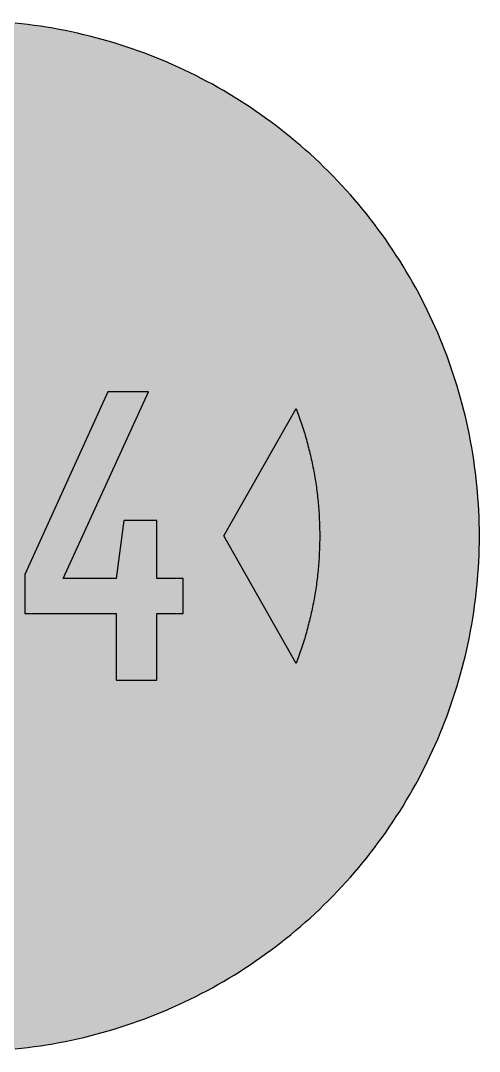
# Model space of a CAD drawing. Header units: millimetres. Extents: x 0 to 212, y 0 to 212.
# Drawn here: x 117.5 to 211.7, y 0.1 to 211.7 of the extents above; entities that cross this region are included whole.
import ezdxf

# ---------------------------------------------------------------- set-up
doc = ezdxf.new("R2010")
doc.units = ezdxf.units.MM

msp = doc.modelspace()

# ---------------------------------------------------------------- hatches: boundary and pattern name
for color, points in [(254, [(211.7189, 105.8869), (211.709, 107.2007), (211.6861, 108.5139), (211.6455, 109.8245), (211.5871, 111.1326), (211.5134, 112.4407), (211.4245, 113.7437), (211.3204, 115.0468), (211.201, 116.3447), (211.0638, 117.6426), (210.9114, 118.9355), (210.7413, 120.2258), (210.5584, 121.5136), (210.3577, 122.7988), (210.1418, 124.079), (209.9107, 125.3566), (209.6643, 126.6292), (209.4027, 127.8992), (209.1258, 129.1641), (208.8337, 130.4239), (208.5264, 131.6812), (208.2038, 132.936), (207.866, 134.1831), (207.5104, 135.4277), (207.1421, 136.6647), (206.7611, 137.8991), (206.3623, 139.1285), (205.9483, 140.3502), (205.5216, 141.5694), (205.0771, 142.781), (204.6199, 143.9901), (204.1474, 145.1915), (203.6623, 146.3853), (203.1619, 147.574), (202.6463, 148.7576), (202.1154, 149.9362), (201.5693, 151.1046), (201.0105, 152.2705), (200.439, 153.4262), (199.8523, 154.5768), (199.2503, 155.7198), (198.6356, 156.8577), (198.0057, 157.9855), (197.3605, 159.1081), (196.7052, 160.2232), (196.0321, 161.3281), (195.3489, 162.4279), (194.6504, 163.5176), (193.9366, 164.6022), (193.2102, 165.6766), (192.471, 166.7434), (191.7167, 167.8), (190.9521, 168.849), (190.1698, 169.8904), (189.3773, 170.9217), (188.5696, 171.9428), (187.7517, 172.9562), (186.9161, 173.9621), (186.0702, 174.9552), (185.2117, 175.9407), (184.338, 176.9161), (183.454, 177.8838), (182.5549, 178.8389), (181.643, 179.7837), (180.721, 180.7185), (179.7837, 181.643), (178.8389, 182.5549), (177.8838, 183.454), (176.9161, 184.338), (175.9407, 185.2117), (174.9552, 186.0702), (173.9621, 186.9161), (172.9562, 187.7492), (171.9428, 188.5696), (170.9217, 189.3773), (169.8904, 190.1698), (168.849, 190.9496), (167.8, 191.7167), (166.7408, 192.471), (165.6766, 193.2102), (164.6022, 193.9366), (163.5176, 194.6504), (162.4279, 195.3489), (161.3281, 196.0321), (160.2232, 196.7052), (159.1081, 197.3631), (157.9855, 198.0057), (156.8577, 198.6356), (155.7198, 199.2503), (154.5768, 199.8523), (153.4262, 200.439), (152.2705, 201.0131), (151.1046, 201.5719), (149.9362, 202.1154), (148.7576, 202.6463), (147.574, 203.1619), (146.3853, 203.6623), (145.1889, 204.15), (143.9875, 204.6199), (142.781, 205.0796), (141.5694, 205.5216), (140.3502, 205.9483), (139.1285, 206.3623), (137.8991, 206.7611), (136.6647, 207.1446), (135.4252, 207.5129), (134.1831, 207.866), (132.9334, 208.2038), (131.6812, 208.5264), (130.4239, 208.8337), (129.1641, 209.1284), (127.8966, 209.4052), (126.6292, 209.6668), (125.3541, 209.9132), (124.0765, 210.1444), (122.7963, 210.3603), (121.5136, 210.5584), (120.2258, 210.7438), (118.9355, 210.9114), (117.6401, 211.0638), (116.3447, 211.201), (115.0468, 211.3229), (113.7437, 211.4271), (112.4382, 211.516), (111.1326, 211.5896), (109.8245, 211.6455), (108.5113, 211.6861), (107.1982, 211.7115), (105.885, 211.7192), (104.5693, 211.7115), (103.2561, 211.6861), (101.9454, 211.6455), (100.6373, 211.5896), (99.3292, 211.516), (98.0262, 211.4271), (96.7232, 211.3229), (95.4253, 211.201), (94.1273, 211.0638), (92.8345, 210.9114), (91.5441, 210.7438), (90.2564, 210.5584), (88.9711, 210.3603), (87.691, 210.1444), (86.4133, 209.9132), (85.1408, 209.6668), (83.8708, 209.4052), (82.6059, 209.1284), (81.346, 208.8337), (80.0887, 208.5264), (78.834, 208.2038), (77.5868, 207.866), (76.3422, 207.5129), (75.1053, 207.1446), (73.8708, 206.7611), (72.6415, 206.3623), (71.4197, 205.9483), (70.2005, 205.5216), (68.9889, 205.0796), (67.7799, 204.6199), (66.5785, 204.15), (65.3847, 203.6623), (64.196, 203.1619), (63.0123, 202.6463), (61.8338, 202.1154), (60.6628, 201.5719), (59.4995, 201.0131), (58.3438, 200.439), (57.1932, 199.8523), (56.0502, 199.2503), (54.9123, 198.6356), (53.7845, 198.0057), (52.6618, 197.3631), (51.5468, 196.7052), (50.4419, 196.0321), (49.342, 195.3489), (48.2524, 194.6504), (47.1678, 193.9366), (46.0934, 193.2102), (45.0266, 192.471), (43.9699, 191.7167), (42.9209, 190.9496), (41.8795, 190.1698), (40.8483, 189.3773), (39.8272, 188.5696), (38.8137, 187.7492), (37.8079, 186.9161), (36.8148, 186.0702), (35.8292, 185.2117), (34.8539, 184.338), (33.8861, 183.454), (32.9311, 182.5549), (31.9862, 181.643), (31.049, 180.7185), (30.1269, 179.7837), (29.2151, 178.8389), (28.3159, 177.8838), (27.432, 176.9161), (26.5582, 175.9407), (25.6997, 174.9552), (24.8539, 173.9621), (24.0208, 172.9562), (23.2004, 171.9428), (22.3926, 170.9217), (21.6002, 169.8904), (20.8204, 168.849), (20.0533, 167.8), (19.2989, 166.7434), (18.5598, 165.6766), (17.8333, 164.6022), (17.1196, 163.5176), (16.4211, 162.4279), (15.7378, 161.3281), (15.0647, 160.2232), (14.4069, 159.1081), (13.7643, 157.9855), (13.1343, 156.8577), (12.5197, 155.7198), (11.9177, 154.5768), (11.3309, 153.4262), (10.7569, 152.2705), (10.1981, 151.1046), (9.6545, 149.9362), (9.1237, 148.7576), (8.6081, 147.574), (8.1077, 146.3853), (7.62, 145.1915), (7.1501, 143.9901), (6.6904, 142.781), (6.2484, 141.5694), (5.8217, 140.3502), (5.4077, 139.1285), (5.0089, 137.8991), (4.6253, 136.6647), (4.257, 135.4277), (3.904, 134.1831), (3.5662, 132.936), (3.2436, 131.6812), (2.9362, 130.4239), (2.6416, 129.1641), (2.3647, 127.8992), (2.1031, 126.6292), (1.8567, 125.3566), (1.6256, 124.079), (1.4097, 122.7988), (1.2116, 121.5136), (1.0262, 120.2258), (0.8585, 118.9355), (0.7061, 117.6426), (0.569, 116.3447), (0.447, 115.0468), (0.3429, 113.7437), (0.254, 112.4407), (0.1803, 111.1326), (0.1245, 109.8245), (0.0838, 108.5139), (0.0584, 107.2007), (0.0508, 105.885), (0.0584, 104.5718), (0.0838, 103.2586), (0.1245, 101.9454), (0.1803, 100.6373), (0.254, 99.3318), (0.3429, 98.0262), (0.447, 96.7232), (0.569, 95.4253), (0.7061, 94.1299), (0.8585, 92.8345), (1.0262, 91.5441), (1.2116, 90.2564), (1.4097, 88.9737), (1.6256, 87.6935), (1.8567, 86.4159), (2.1031, 85.1408), (2.3647, 83.8733), (2.6416, 82.6059), (2.9362, 81.346), (3.2436, 80.0887), (3.5662, 78.8365), (3.904, 77.5868), (4.257, 76.3448), (4.6253, 75.1053), (5.0089, 73.8708), (5.4077, 72.6415), (5.8217, 71.4197), (6.2484, 70.2005), (6.6904, 68.9889), (7.1501, 67.7824), (7.62, 66.581), (8.1077, 65.3847), (8.6081, 64.196), (9.1237, 63.0123), (9.6545, 61.8338), (10.1981, 60.6654), (10.7569, 59.4995), (11.3309, 58.3438), (11.9177, 57.1932), (12.5197, 56.0502), (13.1343, 54.9123), (13.7643, 53.7845), (14.4069, 52.6618), (15.0647, 51.5468), (15.7378, 50.4419), (16.4211, 49.342), (17.1196, 48.2524), (17.8333, 47.1678), (18.5598, 46.0934), (19.2989, 45.0291), (20.0533, 43.9699), (20.8204, 42.9209), (21.6002, 41.8795), (22.3926, 40.8483), (23.2004, 39.8272), (24.0208, 38.8137), (24.8539, 37.8079), (25.6997, 36.8148), (26.5582, 35.8292), (27.432, 34.8539), (28.3159, 33.8861), (29.2151, 32.9311), (30.1269, 31.9862), (31.049, 31.049), (31.9862, 30.1269), (32.9311, 29.2151), (33.8861, 28.3159), (34.8539, 27.432), (35.8292, 26.5582), (36.8148, 25.6997), (37.8079, 24.8539), (38.8137, 24.0182), (39.8272, 23.2004), (40.8483, 22.3926), (41.8795, 21.6002), (42.9209, 20.8178), (43.9699, 20.0533), (45.0266, 19.2989), (46.0934, 18.5598), (47.1678, 17.8333), (48.2524, 17.1196), (49.342, 16.4211), (50.4419, 15.7378), (51.5468, 15.0647), (52.6618, 14.4094), (53.7845, 13.7643), (54.9123, 13.1343), (56.0502, 12.5197), (57.1932, 11.9177), (58.3438, 11.3309), (59.4995, 10.7594), (60.6628, 10.2006), (61.8338, 9.6545), (63.0123, 9.1237), (64.196, 8.6081), (65.3847, 8.1077), (66.5785, 7.6225), (67.7799, 7.1501), (68.9889, 6.6929), (70.2005, 6.2484), (71.4197, 5.8217), (72.6415, 5.4077), (73.8708, 5.0089), (75.1053, 4.6279), (76.3422, 4.2596), (77.5868, 3.904), (78.834, 3.5662), (80.0887, 3.2436), (81.346, 2.9362), (82.6059, 2.6441), (83.8708, 2.3673), (85.1408, 2.1057), (86.4133, 1.8593), (87.691, 1.6281), (88.9711, 1.4122), (90.2564, 1.2116), (91.5441, 1.0287), (92.8345, 0.8585), (94.1273, 0.7061), (95.4253, 0.569), (96.7232, 0.4496), (98.0262, 0.3454), (99.3292, 0.2565), (100.6373, 0.1829), (101.9454, 0.1245), (103.2561, 0.0838), (104.5693, 0.061), (105.885, 0.0533), (107.1982, 0.061), (108.5113, 0.0838), (109.8245, 0.1245), (111.1326, 0.1829), (112.4382, 0.2565), (113.7437, 0.3454), (115.0468, 0.4496), (116.3447, 0.569), (117.6401, 0.7061), (118.9355, 0.8585), (120.2258, 1.0287), (121.5136, 1.2116), (122.7963, 1.4122), (124.0765, 1.6281), (125.3541, 1.8593), (126.6292, 2.1057), (127.8966, 2.3673), (129.1641, 2.6441), (130.4239, 2.9362), (131.6812, 3.2436), (132.9334, 3.5662), (134.1831, 3.904), (135.4252, 4.2596), (136.6647, 4.6279), (137.8991, 5.0089), (139.1285, 5.4077), (140.3502, 5.8217), (141.5694, 6.2484), (142.781, 6.6929), (143.9875, 7.1501), (145.1889, 7.6225), (146.3853, 8.1077), (147.574, 8.6081), (148.7576, 9.1237), (149.9362, 9.6545), (151.1046, 10.2006), (152.2705, 10.7594), (153.4262, 11.3309), (154.5768, 11.9177), (155.7198, 12.5197), (156.8577, 13.1343), (157.9855, 13.7643), (159.1081, 14.4094), (160.2232, 15.0647), (161.3281, 15.7378), (162.4279, 16.4211), (163.5176, 17.1196), (164.6022, 17.8333), (165.6766, 18.5598), (166.7408, 19.2989), (167.8, 20.0533), (168.849, 20.8178), (169.8904, 21.6002), (170.9217, 22.3926), (171.9428, 23.2004), (172.9562, 24.0182), (173.9621, 24.8539), (174.9552, 25.6997), (175.9407, 26.5582), (176.9161, 27.432), (177.8838, 28.3159), (178.8389, 29.2151), (179.7837, 30.1269), (180.721, 31.049), (181.643, 31.9862), (182.5549, 32.9311), (183.454, 33.8861), (184.338, 34.8539), (185.2117, 35.8292), (186.0702, 36.8148), (186.9161, 37.8079), (187.7517, 38.8137), (188.5696, 39.8272), (189.3773, 40.8483), (190.1698, 41.8795), (190.9521, 42.9209), (191.7167, 43.9699), (192.471, 45.0291), (193.2102, 46.0934), (193.9366, 47.1678), (194.6504, 48.2524), (195.3489, 49.342), (196.0321, 50.4419), (196.7052, 51.5468), (197.3605, 52.6618), (198.0057, 53.7845), (198.6356, 54.9123), (199.2503, 56.0502), (199.8523, 57.1932), (200.439, 58.3438), (201.0105, 59.4995), (201.5693, 60.6654), (202.1154, 61.8338), (202.6463, 63.0123), (203.1619, 64.196), (203.6623, 65.3847), (204.1474, 66.581), (204.6199, 67.7824), (205.0771, 68.9889), (205.5216, 70.2005), (205.9483, 71.4197), (206.3623, 72.6415), (206.7611, 73.8708), (207.1421, 75.1053), (207.5104, 76.3448), (207.866, 77.5868), (208.2038, 78.8365), (208.5264, 80.0887), (208.8337, 81.346), (209.1258, 82.6059), (209.4027, 83.8733), (209.6643, 85.1408), (209.9107, 86.4159), (210.1418, 87.6935), (210.3577, 88.9737), (210.5584, 90.2564), (210.7413, 91.5441), (210.9114, 92.8345), (211.0638, 94.1299), (211.201, 95.4253), (211.3204, 96.7232), (211.4245, 98.0262), (211.5134, 99.3318), (211.5871, 100.6373), (211.6455, 101.9454), (211.6861, 103.2586), (211.709, 104.5718), (211.7166, 105.885)]), (59, [(150.8647, 89.9689), (150.8647, 97.1652), (145.4464, 97.1652), (145.4464, 109.1032), (138.6734, 109.1032), (137.0651, 97.1652), (126.2271, 97.1652), (143.7527, 135.5203), (135.3714, 135.5203), (118.3527, 98.0126), (118.3527, 89.9689), (137.0651, 89.9689), (137.0651, 76.2536), (145.4464, 76.2536), (145.4464, 89.9689)]), (59, [(159.2005, 105.8869), (174.0613, 132.0557), (174.2084, 131.6634), (174.3558, 131.2697), (174.5005, 130.876), (174.6428, 130.4823), (174.7825, 130.0886), (174.9196, 129.6924), (175.0568, 129.2962), (175.1889, 128.8999), (175.3184, 128.5011), (175.448, 128.1024), (175.575, 127.7036), (175.6969, 127.3048), (175.8188, 126.9035), (175.9382, 126.5022), (176.055, 126.1008), (176.1693, 125.6995), (176.2811, 125.2982), (176.3928, 124.8943), (176.4995, 124.4905), (176.6062, 124.0866), (176.7078, 123.6802), (176.8094, 123.2764), (176.9059, 122.87), (177.0024, 122.4636), (177.0964, 122.0546), (177.1879, 121.6482), (177.2768, 121.2393), (177.3631, 120.8303), (177.4469, 120.4214), (177.5308, 120.0125), (177.6095, 119.6035), (177.6857, 119.192), (177.7619, 118.7831), (177.833, 118.3716), (177.9041, 117.9601), (177.9727, 117.5461), (178.0388, 117.1346), (178.0997, 116.7206), (178.1607, 116.3091), (178.2191, 115.8951), (178.275, 115.4811), (178.3309, 115.0671), (178.3817, 114.6531), (178.4299, 114.2365), (178.4756, 113.8225), (178.5214, 113.4059), (178.562, 112.9894), (178.6026, 112.5753), (178.6382, 112.1588), (178.6738, 111.7422), (178.7068, 111.3231), (178.7373, 110.9066), (178.7652, 110.49), (178.7881, 110.0709), (178.8109, 109.6543), (178.8312, 109.2352), (178.8516, 108.8187), (178.8668, 108.3996), (178.8795, 107.9805), (178.8897, 107.5614), (178.8973, 107.1423), (178.9049, 106.7232), (178.9074, 106.3041), (178.91, 105.885), (178.9074, 105.4659), (178.9049, 105.0468), (178.8973, 104.6277), (178.8897, 104.2086), (178.8795, 103.7895), (178.8668, 103.3704), (178.8516, 102.9538), (178.8312, 102.5347), (178.8109, 102.1156), (178.7881, 101.6991), (178.7652, 101.28), (178.7373, 100.8634), (178.7068, 100.4468), (178.6738, 100.0303), (178.6382, 99.6137), (178.6026, 99.1972), (178.562, 98.7806), (178.5214, 98.364), (178.4756, 97.9475), (178.4299, 97.5335), (178.3817, 97.1194), (178.3309, 96.7029), (178.275, 96.2889), (178.2191, 95.8748), (178.1607, 95.4608), (178.0997, 95.0493), (178.0388, 94.6353), (177.9727, 94.2238), (177.9041, 93.8098), (177.833, 93.3983), (177.7619, 92.9869), (177.6857, 92.5779), (177.6095, 92.1664), (177.5308, 91.7575), (177.4469, 91.346), (177.3631, 90.9371), (177.2768, 90.5307), (177.1879, 90.1217), (177.0964, 89.7128), (177.0024, 89.3064), (176.9059, 88.9), (176.8094, 88.4936), (176.7078, 88.0897), (176.6062, 87.6833), (176.4995, 87.2795), (176.3928, 86.8756), (176.2811, 86.4718), (176.1693, 86.0704), (176.055, 85.6666), (175.9382, 85.2653), (175.8188, 84.8665), (175.6969, 84.4652), (175.575, 84.0664), (175.448, 83.6676), (175.3184, 83.2688), (175.1889, 82.87), (175.0568, 82.4738), (174.9196, 82.0776), (174.7825, 81.6813), (174.6428, 81.2876), (174.5005, 80.8939), (174.3558, 80.5002), (174.2084, 80.1065), (174.0611, 79.7154)])]:
    msp.add_hatch(color=color).paths.add_polyline_path(points)

# ---------------------------------------------------------------- linework, layer by layer
at = {"color": 254}
for points in [[(211.7189, 105.8869), (211.709, 107.2007), (211.6861, 108.5139), (211.6455, 109.8245), (211.5871, 111.1326), (211.5134, 112.4407), (211.4245, 113.7437), (211.3204, 115.0468), (211.201, 116.3447), (211.0638, 117.6426), (210.9114, 118.9355), (210.7413, 120.2258), (210.5584, 121.5136), (210.3577, 122.7988), (210.1418, 124.079), (209.9107, 125.3566), (209.6643, 126.6292), (209.4027, 127.8992), (209.1258, 129.1641), (208.8337, 130.4239), (208.5264, 131.6812), (208.2038, 132.936), (207.866, 134.1831), (207.5104, 135.4277), (207.1421, 136.6647), (206.7611, 137.8991), (206.3623, 139.1285), (205.9483, 140.3502), (205.5216, 141.5694), (205.0771, 142.781), (204.6199, 143.9901), (204.1474, 145.1915), (203.6623, 146.3853), (203.1619, 147.574), (202.6463, 148.7576), (202.1154, 149.9362), (201.5693, 151.1046), (201.0105, 152.2705), (200.439, 153.4262), (199.8523, 154.5768), (199.2503, 155.7198), (198.6356, 156.8577), (198.0057, 157.9855), (197.3605, 159.1081), (196.7052, 160.2232), (196.0321, 161.3281), (195.3489, 162.4279), (194.6504, 163.5176), (193.9366, 164.6022), (193.2102, 165.6766), (192.471, 166.7434), (191.7167, 167.8), (190.9521, 168.849), (190.1698, 169.8904), (189.3773, 170.9217), (188.5696, 171.9428), (187.7517, 172.9562), (186.9161, 173.9621), (186.0702, 174.9552), (185.2117, 175.9407), (184.338, 176.9161), (183.454, 177.8838), (182.5549, 178.8389), (181.643, 179.7837), (180.721, 180.7185), (179.7837, 181.643), (178.8389, 182.5549), (177.8838, 183.454), (176.9161, 184.338), (175.9407, 185.2117), (174.9552, 186.0702), (173.9621, 186.9161), (172.9562, 187.7492), (171.9428, 188.5696), (170.9217, 189.3773), (169.8904, 190.1698), (168.849, 190.9496), (167.8, 191.7167), (166.7408, 192.471), (165.6766, 193.2102), (164.6022, 193.9366), (163.5176, 194.6504), (162.4279, 195.3489), (161.3281, 196.0321), (160.2232, 196.7052), (159.1081, 197.3631), (157.9855, 198.0057), (156.8577, 198.6356), (155.7198, 199.2503), (154.5768, 199.8523), (153.4262, 200.439), (152.2705, 201.0131), (151.1046, 201.5719), (149.9362, 202.1154), (148.7576, 202.6463), (147.574, 203.1619), (146.3853, 203.6623), (145.1889, 204.15), (143.9875, 204.6199), (142.781, 205.0796), (141.5694, 205.5216), (140.3502, 205.9483), (139.1285, 206.3623), (137.8991, 206.7611), (136.6647, 207.1446), (135.4252, 207.5129), (134.1831, 207.866), (132.9334, 208.2038), (131.6812, 208.5264), (130.4239, 208.8337), (129.1641, 209.1284), (127.8966, 209.4052), (126.6292, 209.6668), (125.3541, 209.9132), (124.0765, 210.1444), (122.7963, 210.3603), (121.5136, 210.5584), (120.2258, 210.7438), (118.9355, 210.9114), (117.6401, 211.0638), (116.3447, 211.201)], [(116.3447, 0.569), (117.6401, 0.7061), (118.9355, 0.8585), (120.2258, 1.0287), (121.5136, 1.2116), (122.7963, 1.4122), (124.0765, 1.6281), (125.3541, 1.8593), (126.6292, 2.1057), (127.8966, 2.3673), (129.1641, 2.6441), (130.4239, 2.9362), (131.6812, 3.2436), (132.9334, 3.5662), (134.1831, 3.904), (135.4252, 4.2596), (136.6647, 4.6279), (137.8991, 5.0089), (139.1285, 5.4077), (140.3502, 5.8217), (141.5694, 6.2484), (142.781, 6.6929), (143.9875, 7.1501), (145.1889, 7.6225), (146.3853, 8.1077), (147.574, 8.6081), (148.7576, 9.1237), (149.9362, 9.6545), (151.1046, 10.2006), (152.2705, 10.7594), (153.4262, 11.3309), (154.5768, 11.9177), (155.7198, 12.5197), (156.8577, 13.1343), (157.9855, 13.7643), (159.1081, 14.4094), (160.2232, 15.0647), (161.3281, 15.7378), (162.4279, 16.4211), (163.5176, 17.1196), (164.6022, 17.8333), (165.6766, 18.5598), (166.7408, 19.2989), (167.8, 20.0533), (168.849, 20.8178), (169.8904, 21.6002), (170.9217, 22.3926), (171.9428, 23.2004), (172.9562, 24.0182), (173.9621, 24.8539), (174.9552, 25.6997), (175.9407, 26.5582), (176.9161, 27.432), (177.8838, 28.3159), (178.8389, 29.2151), (179.7837, 30.1269), (180.721, 31.049), (181.643, 31.9862), (182.5549, 32.9311), (183.454, 33.8861), (184.338, 34.8539), (185.2117, 35.8292), (186.0702, 36.8148), (186.9161, 37.8079), (187.7517, 38.8137), (188.5696, 39.8272), (189.3773, 40.8483), (190.1698, 41.8795), (190.9521, 42.9209), (191.7167, 43.9699), (192.471, 45.0291), (193.2102, 46.0934), (193.9366, 47.1678), (194.6504, 48.2524), (195.3489, 49.342), (196.0321, 50.4419), (196.7052, 51.5468), (197.3605, 52.6618), (198.0057, 53.7845), (198.6356, 54.9123), (199.2503, 56.0502), (199.8523, 57.1932), (200.439, 58.3438), (201.0105, 59.4995), (201.5693, 60.6654), (202.1154, 61.8338), (202.6463, 63.0123), (203.1619, 64.196), (203.6623, 65.3847), (204.1474, 66.581), (204.6199, 67.7824), (205.0771, 68.9889), (205.5216, 70.2005), (205.9483, 71.4197), (206.3623, 72.6415), (206.7611, 73.8708), (207.1421, 75.1053), (207.5104, 76.3448), (207.866, 77.5868), (208.2038, 78.8365), (208.5264, 80.0887), (208.8337, 81.346), (209.1258, 82.6059), (209.4027, 83.8733), (209.6643, 85.1408), (209.9107, 86.4159), (210.1418, 87.6935), (210.3577, 88.9737), (210.5584, 90.2564), (210.7413, 91.5441), (210.9114, 92.8345), (211.0638, 94.1299), (211.201, 95.4253), (211.3204, 96.7232), (211.4245, 98.0262), (211.5134, 99.3318), (211.5871, 100.6373), (211.6455, 101.9454), (211.6861, 103.2586), (211.709, 104.5718), (211.7166, 105.885), (211.7189, 105.8869)]]:
    msp.add_lwpolyline(points, dxfattribs=at)
at = {"color": 59}
for points in [[(150.8647, 89.9689), (150.8647, 97.1652), (145.4464, 97.1652), (145.4464, 109.1032), (138.6734, 109.1032), (137.0651, 97.1652), (126.2271, 97.1652), (143.7527, 135.5203), (135.3714, 135.5203), (118.3527, 98.0126), (118.3527, 89.9689), (137.0651, 89.9689), (137.0651, 76.2536), (145.4464, 76.2536), (145.4464, 89.9689), (150.8647, 89.9689)], [(159.2005, 105.8869), (174.0613, 132.0557), (174.2084, 131.6634), (174.3558, 131.2697), (174.5005, 130.876), (174.6428, 130.4823), (174.7825, 130.0886), (174.9196, 129.6924), (175.0568, 129.2962), (175.1889, 128.8999), (175.3184, 128.5011), (175.448, 128.1024), (175.575, 127.7036), (175.6969, 127.3048), (175.8188, 126.9035), (175.9382, 126.5022), (176.055, 126.1008), (176.1693, 125.6995), (176.2811, 125.2982), (176.3928, 124.8943), (176.4995, 124.4905), (176.6062, 124.0866), (176.7078, 123.6802), (176.8094, 123.2764), (176.9059, 122.87), (177.0024, 122.4636), (177.0964, 122.0546), (177.1879, 121.6482), (177.2768, 121.2393), (177.3631, 120.8303), (177.4469, 120.4214), (177.5308, 120.0125), (177.6095, 119.6035), (177.6857, 119.192), (177.7619, 118.7831), (177.833, 118.3716), (177.9041, 117.9601), (177.9727, 117.5461), (178.0388, 117.1346), (178.0997, 116.7206), (178.1607, 116.3091), (178.2191, 115.8951), (178.275, 115.4811), (178.3309, 115.0671), (178.3817, 114.6531), (178.4299, 114.2365), (178.4756, 113.8225), (178.5214, 113.4059), (178.562, 112.9894), (178.6026, 112.5753), (178.6382, 112.1588), (178.6738, 111.7422), (178.7068, 111.3231), (178.7373, 110.9066), (178.7652, 110.49), (178.7881, 110.0709), (178.8109, 109.6543), (178.8312, 109.2352), (178.8516, 108.8187), (178.8668, 108.3996), (178.8795, 107.9805), (178.8897, 107.5614), (178.8973, 107.1423), (178.9049, 106.7232), (178.9074, 106.3041), (178.91, 105.885), (178.9074, 105.4659), (178.9049, 105.0468), (178.8973, 104.6277), (178.8897, 104.2086), (178.8795, 103.7895), (178.8668, 103.3704), (178.8516, 102.9538), (178.8312, 102.5347), (178.8109, 102.1156), (178.7881, 101.6991), (178.7652, 101.28), (178.7373, 100.8634), (178.7068, 100.4468), (178.6738, 100.0303), (178.6382, 99.6137), (178.6026, 99.1972), (178.562, 98.7806), (178.5214, 98.364), (178.4756, 97.9475), (178.4299, 97.5335), (178.3817, 97.1194), (178.3309, 96.7029), (178.275, 96.2889), (178.2191, 95.8748), (178.1607, 95.4608), (178.0997, 95.0493), (178.0388, 94.6353), (177.9727, 94.2238), (177.9041, 93.8098), (177.833, 93.3983), (177.7619, 92.9869), (177.6857, 92.5779), (177.6095, 92.1664), (177.5308, 91.7575), (177.4469, 91.346), (177.3631, 90.9371), (177.2768, 90.5307), (177.1879, 90.1217), (177.0964, 89.7128), (177.0024, 89.3064), (176.9059, 88.9), (176.8094, 88.4936), (176.7078, 88.0897), (176.6062, 87.6833), (176.4995, 87.2795), (176.3928, 86.8756), (176.2811, 86.4718), (176.1693, 86.0704), (176.055, 85.6666), (175.9382, 85.2653), (175.8188, 84.8665), (175.6969, 84.4652), (175.575, 84.0664), (175.448, 83.6676), (175.3184, 83.2688), (175.1889, 82.87), (175.0568, 82.4738), (174.9196, 82.0776), (174.7825, 81.6813), (174.6428, 81.2876), (174.5005, 80.8939), (174.3558, 80.5002), (174.2084, 80.1065), (174.0611, 79.7154), (159.2005, 105.8869)]]:
    msp.add_lwpolyline(points, dxfattribs=at)

doc.saveas('drawing.dxf')
